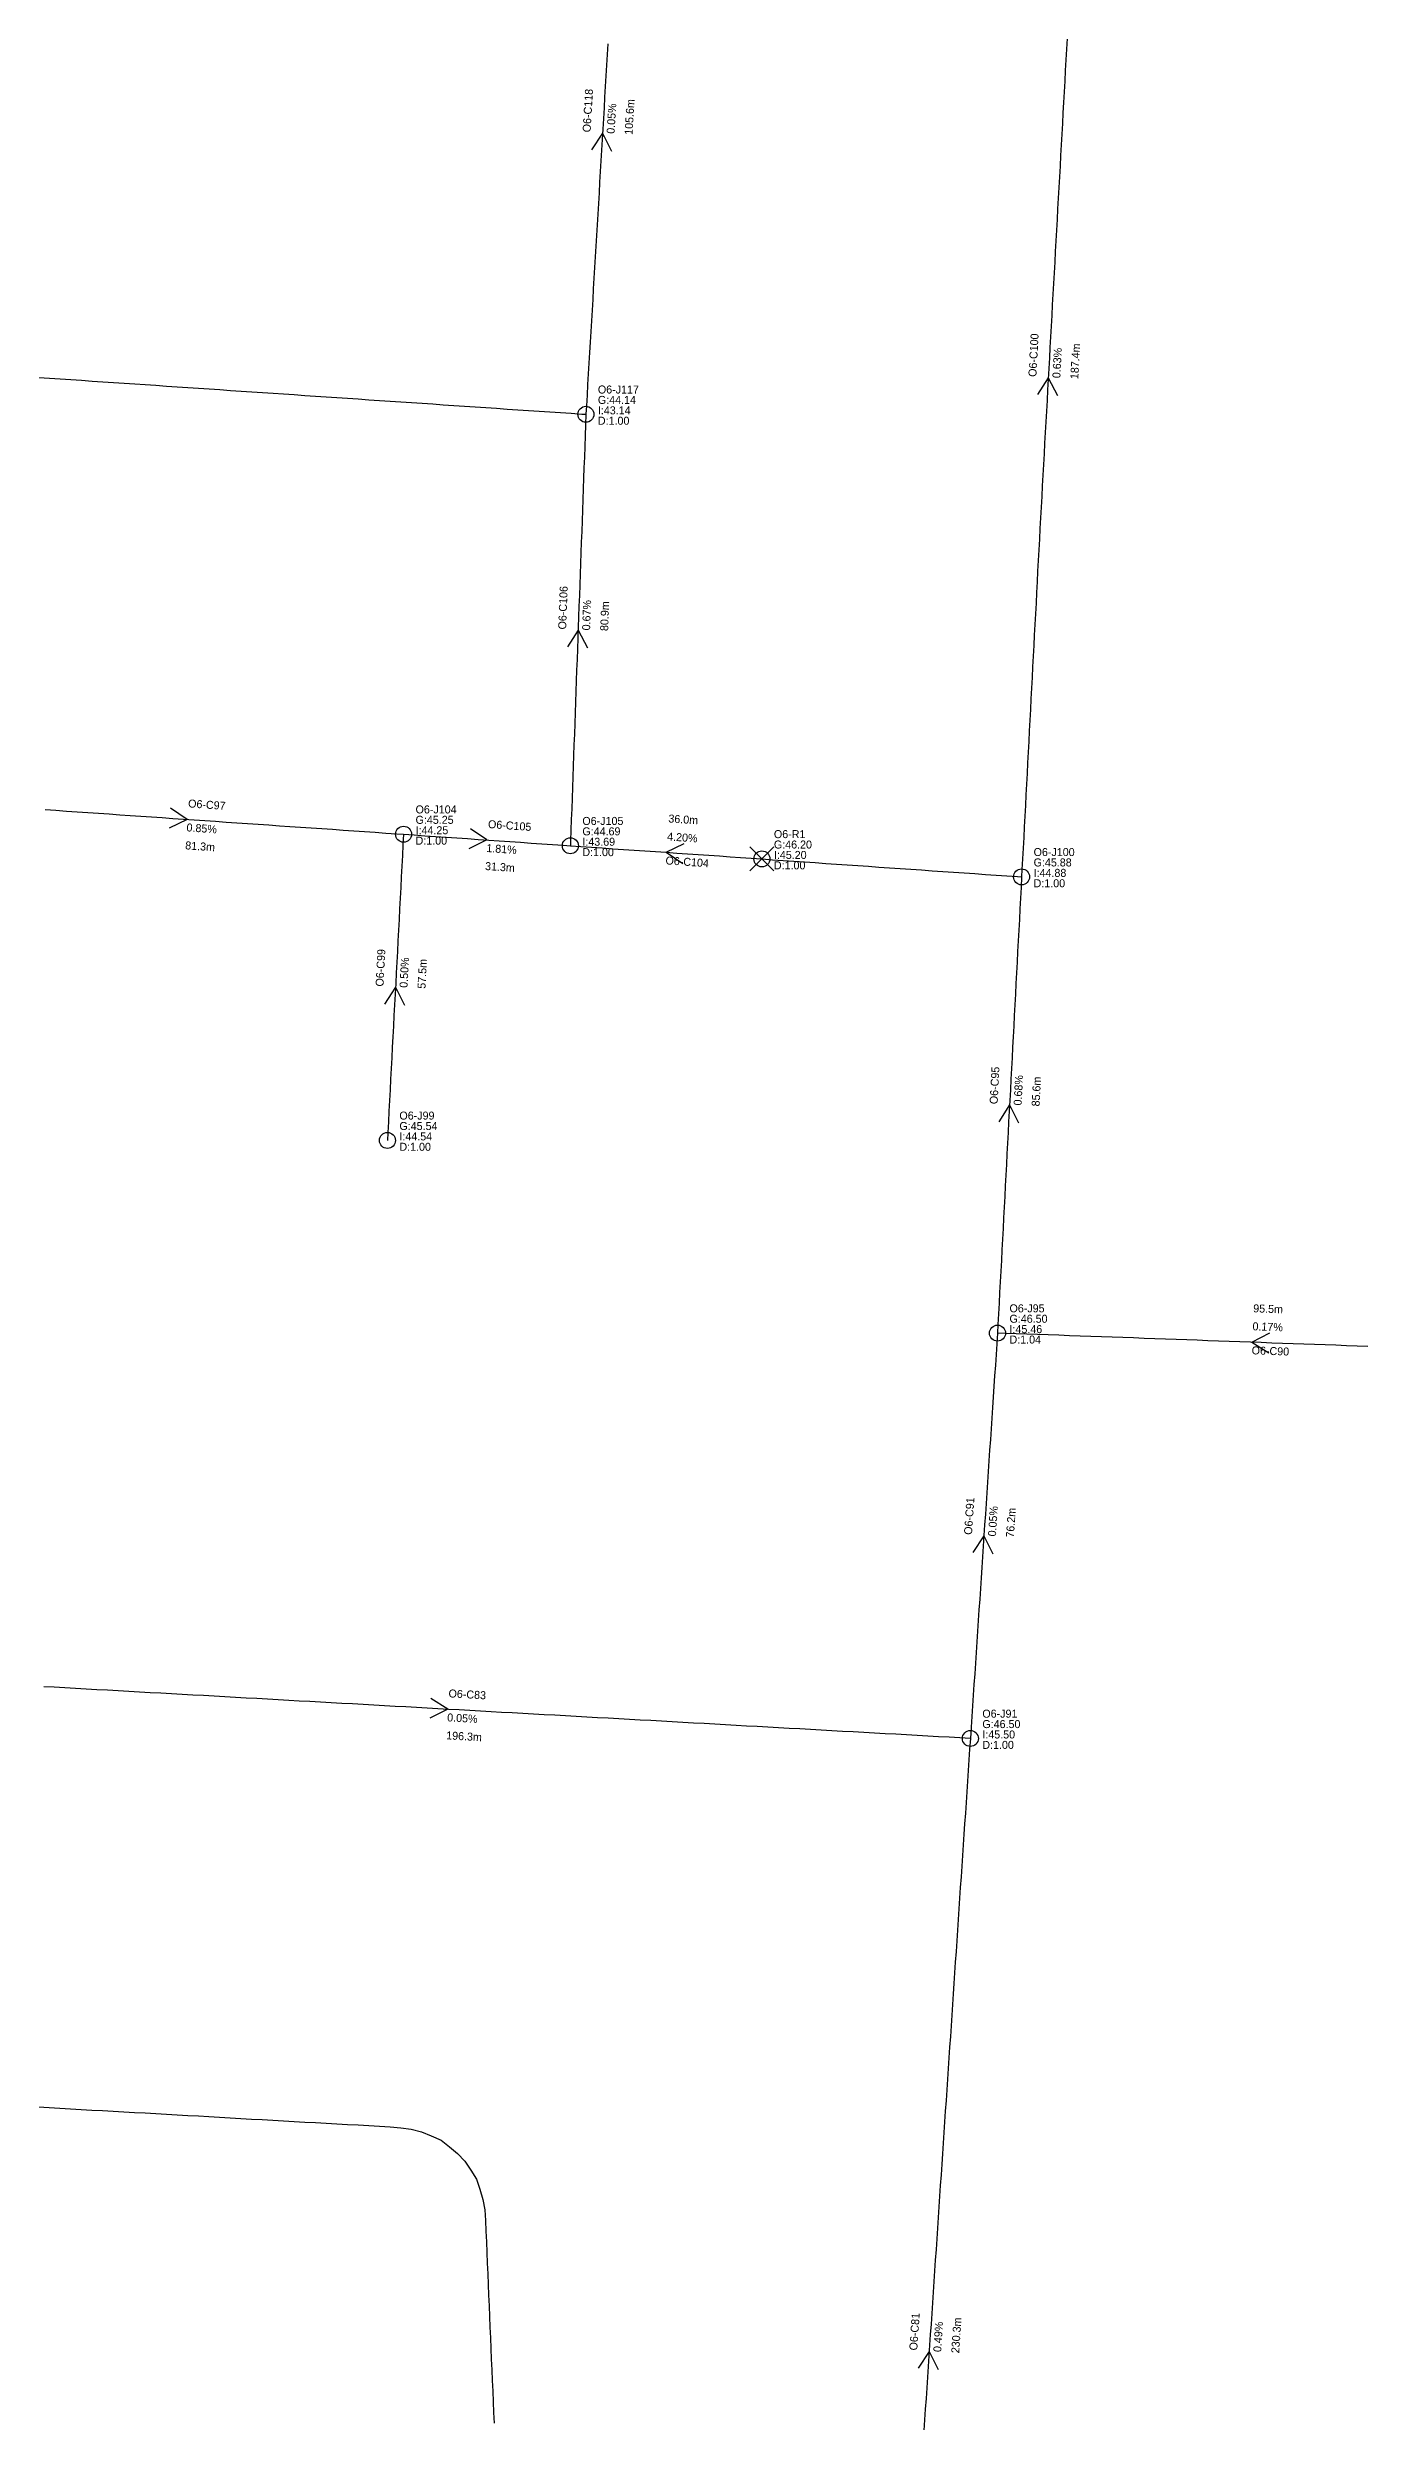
# Model space of a CAD drawing. Header units: metres. Extents: x 607160 to 610559, y 2613470 to 2618337.
# Drawn here: x 609156.1 to 609402.1, y 2614245.5 to 2614690.5 of the extents above; entities that cross this region are included whole.
import ezdxf

# ---------------------------------------------------------------- set-up
doc = ezdxf.new("R2010")
doc.units = ezdxf.units.M
for name, color, linetype in [('SW-DRAIN-LABELS', 3, 'Continuous'), ('SW-DRAIN-ORPHAN', 8, 'Continuous'), ('SW-DRAIN-SUB-06', 6, 'Continuous'), ('SW-JUNCTIONS', 7, 'Continuous'), ('SW-RIDGES', 6, 'Continuous')]:
    doc.layers.add(name, color=color, linetype=linetype)

msp = doc.modelspace()

# ---------------------------------------------------------------- linework, layer by layer
at = {"layer": 'SW-DRAIN-ORPHAN'}
for points in [[(609290.09, 2614538.43), (609292.09, 2614538.29), (609294.08, 2614538.15), (609296.08, 2614538.02), (609298.07, 2614537.88), (609300.07, 2614537.74), (609302.06, 2614537.6), (609304.06, 2614537.47), (609306.05, 2614537.33), (609308.05, 2614537.19), (609310.05, 2614537.05), (609312.04, 2614536.91), (609314.04, 2614536.78), (609316.03, 2614536.64), (609318.03, 2614536.5), (609320.02, 2614536.36), (609322.02, 2614536.23), (609324.01, 2614536.09), (609326.01, 2614535.95), (609328, 2614535.81), (609330, 2614535.68), (609331.99, 2614535.54), (609333.99, 2614535.4), (609335.98, 2614535.26), (609337.98, 2614535.13), (609338.78, 2614535.07)], [(609154.48, 2614304.49), (609156.48, 2614304.38), (609158.48, 2614304.26), (609160.48, 2614304.15), (609162.47, 2614304.04), (609164.47, 2614303.92), (609166.47, 2614303.81), (609168.46, 2614303.7), (609170.46, 2614303.59), (609172.46, 2614303.47), (609174.45, 2614303.36), (609176.45, 2614303.25), (609178.45, 2614303.14), (609180.44, 2614303.02), (609182.44, 2614302.91), (609184.44, 2614302.8), (609186.43, 2614302.68), (609188.43, 2614302.57), (609190.43, 2614302.46), (609192.42, 2614302.35), (609194.42, 2614302.23), (609196.42, 2614302.12), (609198.41, 2614302.01), (609200.41, 2614301.89), (609202.41, 2614301.78), (609204.41, 2614301.67), (609206.4, 2614301.56), (609208.4, 2614301.44), (609210.4, 2614301.33), (609212.39, 2614301.22), (609214.39, 2614301.11), (609216.39, 2614300.99), (609218.38, 2614300.88), (609220.38, 2614300.76), (609222.37, 2614300.56), (609224.36, 2614300.35), (609226.27, 2614299.84), (609228.11, 2614299.07), (609229.96, 2614298.29), (609231.5, 2614297.02), (609233.04, 2614295.75), (609234.39, 2614294.3), (609235.49, 2614292.63), (609236.58, 2614290.96), (609237.21, 2614289.07), (609237.77, 2614287.15), (609238.17, 2614285.2), (609238.26, 2614283.2), (609238.34, 2614281.2), (609238.43, 2614279.21), (609238.51, 2614277.21), (609238.6, 2614275.21), (609238.68, 2614273.21), (609238.77, 2614271.21), (609238.85, 2614269.22), (609238.94, 2614267.22), (609239.02, 2614265.22), (609239.11, 2614263.22), (609239.19, 2614261.22), (609239.28, 2614259.22), (609239.36, 2614257.23), (609239.45, 2614255.23), (609239.53, 2614253.23), (609239.62, 2614251.23), (609239.7, 2614249.23), (609239.79, 2614247.23), (609239.87, 2614245.24)]]:
    msp.add_lwpolyline(points, dxfattribs=at)
at = {"layer": 'SW-DRAIN-SUB-06'}
for p, q in [((609260.21, 2614674.47), (609258.15, 2614671.33)), ((609260.21, 2614674.47), (609261.89, 2614671.11)), ((609343.78, 2614628.64), (609341.73, 2614625.49)), ((609343.78, 2614628.64), (609345.48, 2614625.29)), ((609255.63, 2614581.34), (609253.64, 2614578.16)), ((609255.63, 2614581.34), (609257.39, 2614578.02)), ((609182.33, 2614545.85), (609179.22, 2614547.95)), ((609182.33, 2614545.85), (609178.96, 2614544.2)), ((609238.54, 2614541.98), (609235.43, 2614544.08)), ((609238.54, 2614541.98), (609235.17, 2614540.34)), ((609272.14, 2614539.67), (609275.5, 2614541.31)), ((609272.14, 2614539.67), (609275.25, 2614537.57)), ((609221.39, 2614514.37), (609219.35, 2614511.22)), ((609221.39, 2614514.37), (609223.09, 2614511.02)), ((609336.52, 2614492.31), (609334.48, 2614489.16)), ((609336.52, 2614492.31), (609338.22, 2614488.97)), ((609381.97, 2614447.83), (609385.29, 2614449.58)), ((609381.97, 2614447.83), (609385.15, 2614445.84)), ((609331.71, 2614411.55), (609329.63, 2614408.44)), ((609331.71, 2614411.55), (609333.37, 2614408.19)), ((609231.18, 2614379.03), (609227.84, 2614377.34)), ((609231.18, 2614379.03), (609228.05, 2614381.08)), ((609321.45, 2614258.66), (609319.37, 2614255.55)), ((609321.45, 2614258.66), (609323.11, 2614255.3))]:
    msp.add_line(p, q, dxfattribs=at)
for points in [[(609261.2, 2614691.22), (609261.08, 2614689.23), (609260.97, 2614687.23), (609260.85, 2614685.24), (609260.73, 2614683.24), (609260.61, 2614681.24), (609260.49, 2614679.25), (609260.37, 2614677.25), (609260.26, 2614675.25), (609260.14, 2614673.26), (609260.02, 2614671.26), (609259.9, 2614669.26), (609259.78, 2614667.27), (609259.67, 2614665.27), (609259.55, 2614663.27), (609259.43, 2614661.28), (609259.31, 2614659.28), (609259.19, 2614657.28), (609259.08, 2614655.29), (609258.96, 2614653.29), (609258.84, 2614651.29), (609258.72, 2614649.3), (609258.6, 2614647.3), (609258.48, 2614645.31), (609258.37, 2614643.31), (609258.25, 2614641.31), (609258.13, 2614639.32), (609258.01, 2614637.32), (609257.89, 2614635.32), (609257.78, 2614633.33), (609257.66, 2614631.33), (609257.54, 2614629.33), (609257.42, 2614627.34), (609257.3, 2614625.34), (609257.18, 2614623.34), (609257.09, 2614621.77)], [(609347.31, 2614692.24), (609347.19, 2614690.24), (609347.08, 2614688.24), (609346.97, 2614686.25), (609346.86, 2614684.25), (609346.75, 2614682.25), (609346.64, 2614680.25), (609346.53, 2614678.26), (609346.42, 2614676.26), (609346.31, 2614674.26), (609346.2, 2614672.27), (609346.09, 2614670.27), (609345.98, 2614668.27), (609345.87, 2614666.28), (609345.76, 2614664.28), (609345.65, 2614662.28), (609345.54, 2614660.29), (609345.43, 2614658.29), (609345.31, 2614656.29), (609345.2, 2614654.29), (609345.09, 2614652.3), (609344.98, 2614650.3), (609344.87, 2614648.3), (609344.76, 2614646.31), (609344.65, 2614644.31), (609344.54, 2614642.31), (609344.43, 2614640.32), (609344.32, 2614638.32), (609344.21, 2614636.32), (609344.1, 2614634.32), (609343.99, 2614632.33), (609343.88, 2614630.33), (609343.77, 2614628.33), (609343.66, 2614626.34), (609343.55, 2614624.34), (609343.44, 2614622.34), (609343.32, 2614620.35), (609343.21, 2614618.35), (609343.1, 2614616.35), (609342.99, 2614614.36), (609342.88, 2614612.36), (609342.77, 2614610.36), (609342.66, 2614608.36), (609342.55, 2614606.37), (609342.44, 2614604.37), (609342.33, 2614602.37), (609342.22, 2614600.38), (609342.11, 2614598.38), (609342, 2614596.38), (609341.89, 2614594.39), (609341.79, 2614592.39), (609341.69, 2614590.39), (609341.58, 2614588.39), (609341.48, 2614586.4), (609341.37, 2614584.4), (609341.27, 2614582.4), (609341.16, 2614580.4), (609341.06, 2614578.41), (609340.95, 2614576.41), (609340.85, 2614574.41), (609340.74, 2614572.42), (609340.64, 2614570.42), (609340.53, 2614568.42), (609340.43, 2614566.42), (609340.32, 2614564.43), (609340.22, 2614562.43), (609340.11, 2614560.43), (609340.01, 2614558.44), (609339.9, 2614556.44), (609339.8, 2614554.44), (609339.69, 2614552.44), (609339.59, 2614550.45), (609339.48, 2614548.45), (609339.38, 2614546.45), (609339.27, 2614544.45), (609339.17, 2614542.46), (609339.06, 2614540.46), (609338.96, 2614538.46), (609338.85, 2614536.47), (609338.78, 2614535.07)], [(609154.54, 2614628.69), (609156.53, 2614628.55), (609158.53, 2614628.42), (609160.52, 2614628.28), (609162.52, 2614628.15), (609164.51, 2614628.01), (609166.51, 2614627.88), (609168.5, 2614627.74), (609170.5, 2614627.61), (609172.5, 2614627.48), (609174.49, 2614627.34), (609176.49, 2614627.21), (609178.48, 2614627.07), (609180.48, 2614626.94), (609182.47, 2614626.8), (609184.47, 2614626.67), (609186.46, 2614626.53), (609188.46, 2614626.4), (609190.46, 2614626.26), (609192.45, 2614626.13), (609194.45, 2614625.99), (609196.44, 2614625.86), (609198.44, 2614625.73), (609200.43, 2614625.59), (609202.43, 2614625.46), (609204.42, 2614625.32), (609206.42, 2614625.19), (609208.41, 2614625.05), (609210.41, 2614624.92), (609212.41, 2614624.78), (609214.4, 2614624.65), (609216.4, 2614624.51), (609218.39, 2614624.38), (609220.39, 2614624.24), (609222.38, 2614624.11), (609224.38, 2614623.98), (609226.37, 2614623.84), (609228.37, 2614623.71), (609230.36, 2614623.57), (609232.36, 2614623.44), (609234.36, 2614623.3), (609236.35, 2614623.17), (609238.35, 2614623.03), (609240.34, 2614622.9), (609242.34, 2614622.76), (609244.33, 2614622.63), (609246.33, 2614622.49), (609248.32, 2614622.36), (609250.32, 2614622.23), (609252.31, 2614622.09), (609254.31, 2614621.96), (609256.31, 2614621.82), (609257.09, 2614621.77)], [(609257.09, 2614621.77), (609257.02, 2614619.77), (609256.95, 2614617.77), (609256.88, 2614615.77), (609256.8, 2614613.77), (609256.73, 2614611.77), (609256.66, 2614609.78), (609256.59, 2614607.78), (609256.51, 2614605.78), (609256.44, 2614603.78), (609256.37, 2614601.78), (609256.3, 2614599.78), (609256.23, 2614597.78), (609256.15, 2614595.79), (609256.08, 2614593.79), (609256.01, 2614591.79), (609255.94, 2614589.79), (609255.87, 2614587.79), (609255.79, 2614585.79), (609255.72, 2614583.79), (609255.65, 2614581.79), (609255.58, 2614579.8), (609255.51, 2614577.8), (609255.43, 2614575.8), (609255.36, 2614573.8), (609255.29, 2614571.8), (609255.22, 2614569.8), (609255.15, 2614567.8), (609255.07, 2614565.8), (609255, 2614563.81), (609254.93, 2614561.81), (609254.86, 2614559.81), (609254.79, 2614557.81), (609254.71, 2614555.81), (609254.64, 2614553.81), (609254.57, 2614551.81), (609254.5, 2614549.81), (609254.43, 2614547.82), (609254.35, 2614545.82), (609254.28, 2614543.82), (609254.21, 2614541.82), (609254.18, 2614540.9)], [(609155.72, 2614547.68), (609157.72, 2614547.54), (609159.71, 2614547.41), (609161.71, 2614547.27), (609163.7, 2614547.13), (609165.7, 2614547), (609167.69, 2614546.86), (609169.69, 2614546.72), (609171.68, 2614546.58), (609173.68, 2614546.45), (609175.67, 2614546.31), (609177.67, 2614546.17), (609179.66, 2614546.04), (609181.66, 2614545.9), (609183.66, 2614545.76), (609185.65, 2614545.62), (609187.65, 2614545.49), (609189.64, 2614545.35), (609191.64, 2614545.21), (609193.63, 2614545.07), (609195.63, 2614544.94), (609197.62, 2614544.8), (609199.62, 2614544.66), (609201.61, 2614544.53), (609203.61, 2614544.39), (609205.6, 2614544.25), (609207.6, 2614544.11), (609209.59, 2614543.98), (609211.59, 2614543.84), (609213.58, 2614543.7), (609215.58, 2614543.56), (609217.58, 2614543.43), (609219.57, 2614543.29), (609221.57, 2614543.15), (609222.91, 2614543.06)], [(609222.91, 2614543.06), (609222.8, 2614541.06), (609222.69, 2614539.07), (609222.59, 2614537.07), (609222.48, 2614535.07), (609222.38, 2614533.07), (609222.27, 2614531.08), (609222.17, 2614529.08), (609222.06, 2614527.08), (609221.96, 2614525.09), (609221.85, 2614523.09), (609221.75, 2614521.09), (609221.64, 2614519.09), (609221.54, 2614517.1), (609221.43, 2614515.1), (609221.32, 2614513.1), (609221.22, 2614511.11), (609221.11, 2614509.11), (609221.01, 2614507.11), (609220.9, 2614505.11), (609220.8, 2614503.12), (609220.69, 2614501.12), (609220.59, 2614499.12), (609220.48, 2614497.12), (609220.38, 2614495.13), (609220.27, 2614493.13), (609220.17, 2614491.13), (609220.06, 2614489.14), (609219.95, 2614487.14), (609219.88, 2614485.67)], [(609222.91, 2614543.06), (609224.9, 2614542.92), (609226.9, 2614542.79), (609228.89, 2614542.65), (609230.89, 2614542.51), (609232.88, 2614542.37), (609234.88, 2614542.24), (609236.87, 2614542.1), (609238.87, 2614541.96), (609240.86, 2614541.82), (609242.86, 2614541.68), (609244.85, 2614541.55), (609246.85, 2614541.41), (609248.84, 2614541.27), (609250.84, 2614541.13), (609252.83, 2614541), (609254.18, 2614540.9)], [(609254.18, 2614540.9), (609256.17, 2614540.77), (609258.17, 2614540.63), (609260.16, 2614540.49), (609262.16, 2614540.35), (609264.15, 2614540.22), (609266.15, 2614540.08), (609268.14, 2614539.94), (609270.14, 2614539.8), (609272.14, 2614539.67), (609274.13, 2614539.53), (609276.13, 2614539.39), (609278.12, 2614539.25), (609280.12, 2614539.12), (609282.11, 2614538.98), (609284.11, 2614538.84), (609286.1, 2614538.7), (609288.1, 2614538.57), (609290.09, 2614538.43)], [(609338.78, 2614535.07), (609338.67, 2614533.07), (609338.57, 2614531.08), (609338.46, 2614529.08), (609338.36, 2614527.08), (609338.25, 2614525.09), (609338.15, 2614523.09), (609338.04, 2614521.09), (609337.93, 2614519.09), (609337.83, 2614517.1), (609337.72, 2614515.1), (609337.62, 2614513.1), (609337.51, 2614511.11), (609337.41, 2614509.11), (609337.3, 2614507.11), (609337.2, 2614505.11), (609337.09, 2614503.12), (609336.98, 2614501.12), (609336.88, 2614499.12), (609336.77, 2614497.12), (609336.67, 2614495.13), (609336.56, 2614493.13), (609336.46, 2614491.13), (609336.35, 2614489.14), (609336.25, 2614487.14), (609336.14, 2614485.14), (609336.03, 2614483.14), (609335.93, 2614481.15), (609335.82, 2614479.15), (609335.72, 2614477.15), (609335.61, 2614475.16), (609335.51, 2614473.16), (609335.4, 2614471.16), (609335.3, 2614469.16), (609335.19, 2614467.17), (609335.08, 2614465.17), (609334.98, 2614463.17), (609334.87, 2614461.17), (609334.77, 2614459.18), (609334.66, 2614457.18), (609334.56, 2614455.18), (609334.45, 2614453.19), (609334.35, 2614451.19), (609334.26, 2614449.54)], [(609334.26, 2614449.54), (609334.13, 2614447.55), (609333.99, 2614445.55), (609333.86, 2614443.56), (609333.72, 2614441.56), (609333.59, 2614439.57), (609333.46, 2614437.57), (609333.32, 2614435.58), (609333.19, 2614433.58), (609333.06, 2614431.58), (609332.92, 2614429.59), (609332.79, 2614427.59), (609332.65, 2614425.6), (609332.52, 2614423.6), (609332.39, 2614421.61), (609332.25, 2614419.61), (609332.12, 2614417.62), (609331.99, 2614415.62), (609331.85, 2614413.63), (609331.72, 2614411.63), (609331.58, 2614409.63), (609331.45, 2614407.64), (609331.32, 2614405.64), (609331.18, 2614403.65), (609331.05, 2614401.65), (609330.92, 2614399.66), (609330.78, 2614397.66), (609330.65, 2614395.67), (609330.51, 2614393.67), (609330.38, 2614391.67), (609330.25, 2614389.68), (609330.11, 2614387.68), (609329.98, 2614385.69), (609329.85, 2614383.69), (609329.71, 2614381.7), (609329.58, 2614379.7), (609329.45, 2614377.71), (609329.31, 2614375.71), (609329.17, 2614373.56)], [(609403.7, 2614447.04), (609401.7, 2614447.12), (609399.71, 2614447.19), (609397.71, 2614447.26), (609395.71, 2614447.33), (609393.71, 2614447.4), (609391.71, 2614447.48), (609389.71, 2614447.55), (609387.71, 2614447.62), (609385.72, 2614447.69), (609383.72, 2614447.76), (609381.72, 2614447.84), (609379.72, 2614447.91), (609377.72, 2614447.98), (609375.72, 2614448.05), (609373.72, 2614448.12), (609371.72, 2614448.2), (609369.73, 2614448.27), (609367.73, 2614448.34), (609365.73, 2614448.41), (609363.73, 2614448.48), (609361.73, 2614448.56), (609359.73, 2614448.63), (609357.73, 2614448.7), (609355.73, 2614448.77), (609353.74, 2614448.84), (609351.74, 2614448.92), (609349.74, 2614448.99), (609347.74, 2614449.06), (609345.74, 2614449.13), (609343.74, 2614449.2), (609341.74, 2614449.28), (609339.74, 2614449.35), (609337.75, 2614449.42), (609335.75, 2614449.49), (609334.26, 2614449.54)], [(609329.17, 2614373.56), (609327.17, 2614373.67), (609325.17, 2614373.78), (609323.18, 2614373.89), (609321.18, 2614374), (609319.18, 2614374.12), (609317.19, 2614374.23), (609315.19, 2614374.34), (609313.19, 2614374.45), (609311.2, 2614374.56), (609309.2, 2614374.67), (609307.2, 2614374.78), (609305.2, 2614374.9), (609303.21, 2614375.01), (609301.21, 2614375.12), (609299.21, 2614375.23), (609297.22, 2614375.34), (609295.22, 2614375.45), (609293.22, 2614375.57), (609291.23, 2614375.68), (609289.23, 2614375.79), (609287.23, 2614375.9), (609285.24, 2614376.01), (609283.24, 2614376.12), (609281.24, 2614376.23), (609279.25, 2614376.35), (609277.25, 2614376.46), (609275.25, 2614376.57), (609273.25, 2614376.68), (609271.26, 2614376.79), (609269.26, 2614376.9), (609267.26, 2614377.01), (609265.27, 2614377.13), (609263.27, 2614377.24), (609261.27, 2614377.35), (609259.28, 2614377.46), (609257.28, 2614377.57), (609255.28, 2614377.68), (609253.29, 2614377.8), (609251.29, 2614377.91), (609249.29, 2614378.02), (609247.29, 2614378.13), (609245.3, 2614378.24), (609243.3, 2614378.35), (609241.3, 2614378.46), (609239.31, 2614378.58), (609237.31, 2614378.69), (609235.31, 2614378.8), (609233.32, 2614378.91), (609231.32, 2614379.02), (609229.32, 2614379.13), (609227.33, 2614379.25), (609225.33, 2614379.36), (609223.33, 2614379.47), (609221.34, 2614379.58), (609219.34, 2614379.69), (609217.34, 2614379.8), (609215.34, 2614379.91), (609213.35, 2614380.03), (609211.35, 2614380.14), (609209.35, 2614380.25), (609207.36, 2614380.36), (609205.36, 2614380.47), (609203.36, 2614380.58), (609201.37, 2614380.7), (609199.37, 2614380.81), (609197.37, 2614380.92), (609195.38, 2614381.03), (609193.38, 2614381.14), (609191.38, 2614381.25), (609189.39, 2614381.36), (609187.39, 2614381.48), (609185.39, 2614381.59), (609183.39, 2614381.7), (609181.4, 2614381.81), (609179.4, 2614381.92), (609177.4, 2614382.03), (609175.41, 2614382.14), (609173.41, 2614382.26), (609171.41, 2614382.37), (609169.42, 2614382.48), (609167.42, 2614382.59), (609165.42, 2614382.7), (609163.43, 2614382.81), (609161.43, 2614382.93), (609159.43, 2614383.04), (609157.43, 2614383.15), (609155.44, 2614383.26)], [(609329.17, 2614373.56), (609329.03, 2614371.56), (609328.9, 2614369.57), (609328.77, 2614367.57), (609328.63, 2614365.58), (609328.5, 2614363.58), (609328.36, 2614361.58), (609328.23, 2614359.59), (609328.1, 2614357.59), (609327.96, 2614355.6), (609327.83, 2614353.6), (609327.69, 2614351.61), (609327.56, 2614349.61), (609327.43, 2614347.62), (609327.29, 2614345.62), (609327.16, 2614343.63), (609327.02, 2614341.63), (609326.89, 2614339.63), (609326.76, 2614337.64), (609326.62, 2614335.64), (609326.49, 2614333.65), (609326.35, 2614331.65), (609326.22, 2614329.66), (609326.09, 2614327.66), (609325.95, 2614325.67), (609325.82, 2614323.67), (609325.68, 2614321.67), (609325.55, 2614319.68), (609325.42, 2614317.68), (609325.28, 2614315.69), (609325.15, 2614313.69), (609325.01, 2614311.7), (609324.88, 2614309.7), (609324.75, 2614307.71), (609324.61, 2614305.71), (609324.48, 2614303.72), (609324.34, 2614301.72), (609324.21, 2614299.72), (609324.08, 2614297.73), (609323.94, 2614295.73), (609323.81, 2614293.74), (609323.67, 2614291.74), (609323.54, 2614289.75), (609323.41, 2614287.75), (609323.27, 2614285.76), (609323.14, 2614283.76), (609323, 2614281.76), (609322.87, 2614279.77), (609322.74, 2614277.77), (609322.6, 2614275.78), (609322.47, 2614273.78), (609322.33, 2614271.79), (609322.2, 2614269.79), (609322.07, 2614267.8), (609321.93, 2614265.8), (609321.8, 2614263.8), (609321.66, 2614261.81), (609321.53, 2614259.81), (609321.4, 2614257.82), (609321.26, 2614255.82), (609321.13, 2614253.83), (609320.99, 2614251.83), (609320.86, 2614249.84), (609320.73, 2614247.84), (609320.59, 2614245.85), (609320.46, 2614243.85)]]:
    msp.add_lwpolyline(points, dxfattribs=at)
at = {"layer": 'SW-JUNCTIONS'}
for centre in [(609257.09, 2614621.77), (609222.91, 2614543.06), (609254.18, 2614540.9), (609290.09, 2614538.43), (609338.78, 2614535.07), (609219.88, 2614485.67), (609334.26, 2614449.54), (609329.17, 2614373.56)]:
    msp.add_circle(centre, 1.5, dxfattribs=at)
at = {"layer": 'SW-RIDGES', "color": 6}
for p, q in [((609287.84, 2614536.18), (609292.34, 2614540.68)), ((609292.34, 2614536.18), (609287.84, 2614540.68))]:
    msp.add_line(p, q, dxfattribs=at)

# ---------------------------------------------------------------- texts
at = {"layer": 'SW-DRAIN-LABELS', "color": 3}
for s, rotation, p in [('O6-C118', 86.6126, (609257.96, 2614674.6)), ('O6-C100', 86.8846, (609341.54, 2614628.76)), ('O6-C106', 87.9368, (609253.39, 2614581.42)), ('O6-C97', -3.9347, (609182.48, 2614548.1)), ('O6-C105', -3.9463, (609238.7, 2614544.23)), ('O6-C104', -3.9435, (609271.98, 2614537.42)), ('O6-C99', 86.9797, (609219.14, 2614514.48)), ('O6-C95', 86.9747, (609334.27, 2614492.43)), ('O6-C90', -2.0622, (609381.89, 2614445.58)), ('O6-C91', 86.1665, (609329.47, 2614411.7)), ('O6-C83', -3.1964, (609231.31, 2614381.28)), ('O6-C81', 86.1597, (609319.21, 2614258.81))]:
    msp.add_text(s, height=1.5, rotation=rotation, dxfattribs=at).set_placement(p)
at = {"layer": 'SW-DRAIN-LABELS', "color": 2}
for s, rotation, p in [('105.6m', 86.6126, (609265.83, 2614674.13)), ('0.05%', 86.6126, (609262.46, 2614674.33)), ('0.63%', 86.8846, (609346.03, 2614628.51)), ('187.4m', 86.8846, (609349.4, 2614628.33)), ('0.67%', 87.9368, (609257.88, 2614581.25)), ('80.9m', 87.9368, (609261.26, 2614581.13)), ('36.0m', -3.9435, (609272.52, 2614545.28)), ('0.85%', -3.9347, (609182.18, 2614543.61)), ('4.20%', -3.9435, (609272.29, 2614541.91)), ('81.3m', -3.9347, (609181.94, 2614540.24)), ('31.3m', -3.9463, (609238.15, 2614536.37)), ('1.81%', -3.9463, (609238.39, 2614539.74)), ('0.50%', 86.9797, (609223.64, 2614514.25)), ('57.5m', 86.9797, (609227.01, 2614514.07)), ('0.68%', 86.9747, (609338.77, 2614492.19)), ('85.6m', 86.9747, (609342.14, 2614492.01)), ('95.5m', -2.0622, (609382.18, 2614453.45)), ('0.17%', -2.0622, (609382.05, 2614450.08)), ('0.05%', 86.1665, (609333.96, 2614411.4)), ('76.2m', 86.1665, (609337.33, 2614411.18)), ('0.05%', -3.1964, (609231.06, 2614376.78)), ('196.3m', -3.1964, (609230.87, 2614373.41)), ('0.49%', 86.1597, (609323.7, 2614258.51)), ('230.3m', 86.1597, (609327.07, 2614258.29))]:
    msp.add_text(s, height=1.5, rotation=rotation, dxfattribs=at).set_placement(p)
at = {"layer": 'SW-DRAIN-LABELS', "color": 7}
for s, p in [('O6-J117', (609259.34, 2614625.67)), ('G:44.14', (609259.34, 2614623.72)), ('O6-J104', (609225.16, 2614546.96)), ('G:45.25', (609225.16, 2614545.01)), ('O6-J105', (609256.43, 2614544.8)), ('G:44.69', (609256.43, 2614542.85)), ('O6-R1', (609292.34, 2614542.33)), ('G:46.20', (609292.34, 2614540.38)), ('O6-J100', (609341.03, 2614538.97)), ('G:45.88', (609341.03, 2614537.02)), ('O6-J99', (609222.13, 2614489.57)), ('G:45.54', (609222.13, 2614487.62)), ('O6-J95', (609336.51, 2614453.44)), ('G:46.50', (609336.51, 2614451.49)), ('O6-J91', (609331.42, 2614377.46)), ('G:46.50', (609331.42, 2614375.51))]:
    msp.add_text(s, height=1.5, dxfattribs=at).set_placement(p)
at = {"layer": 'SW-DRAIN-LABELS', "color": 4}
for s, p in [('I:43.14', (609259.34, 2614621.77)), ('I:44.25', (609225.16, 2614543.06)), ('I:43.69', (609256.43, 2614540.9)), ('I:45.20', (609292.34, 2614538.43)), ('I:44.88', (609341.03, 2614535.07)), ('I:44.54', (609222.13, 2614485.67)), ('I:45.46', (609336.51, 2614449.54)), ('I:45.50', (609331.42, 2614373.56))]:
    msp.add_text(s, height=1.5, dxfattribs=at).set_placement(p)
at = {"layer": 'SW-DRAIN-LABELS', "color": 6}
for s, p in [('D:1.00', (609259.34, 2614619.82)), ('D:1.00', (609225.16, 2614541.11)), ('D:1.00', (609256.43, 2614538.95)), ('D:1.00', (609292.34, 2614536.48)), ('D:1.00', (609341.03, 2614533.12)), ('D:1.00', (609222.13, 2614483.72)), ('D:1.04', (609336.51, 2614447.59)), ('D:1.00', (609331.42, 2614371.61))]:
    msp.add_text(s, height=1.5, dxfattribs=at).set_placement(p)

doc.saveas('drawing.dxf')
